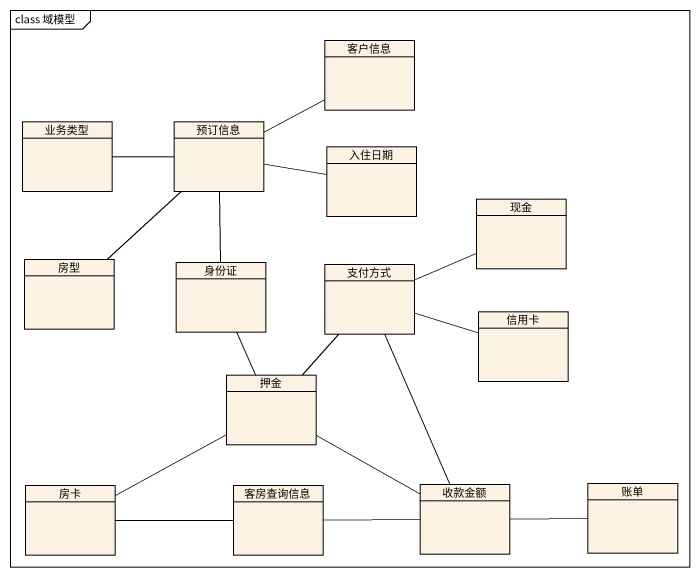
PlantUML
@startuml
mainframe class 域模型
hide circle
hide empty members
class 客户信息 #FCF2E3
class 业务类型 #FCF2E3
class 预订信息 #FCF2E3
class 入住日期 #FCF2E3
class 现金 #FCF2E3
class 房型 #FCF2E3
class 身份证 #FCF2E3
class 支付方式 #FCF2E3
class 信用卡 #FCF2E3
class 押金 #FCF2E3
class 房卡 #FCF2E3
class 客房查询信息 #FCF2E3
class 收款金额 #FCF2E3
class 账单 #FCF2E3
业务类型 -right- 预订信息
预订信息 -right- 客户信息
预订信息 -right- 入住日期
预订信息 -- 身份证
房型 -up- 预订信息
身份证 -- 押金
支付方式 -right- 现金
支付方式 -right- 信用卡
支付方式 -- 押金
支付方式 -- 收款金额
押金 -left- 房卡
押金 -right- 收款金额
房卡 -right- 客房查询信息
收款金额 -left- 客房查询信息
收款金额 -right- 账单
@enduml
